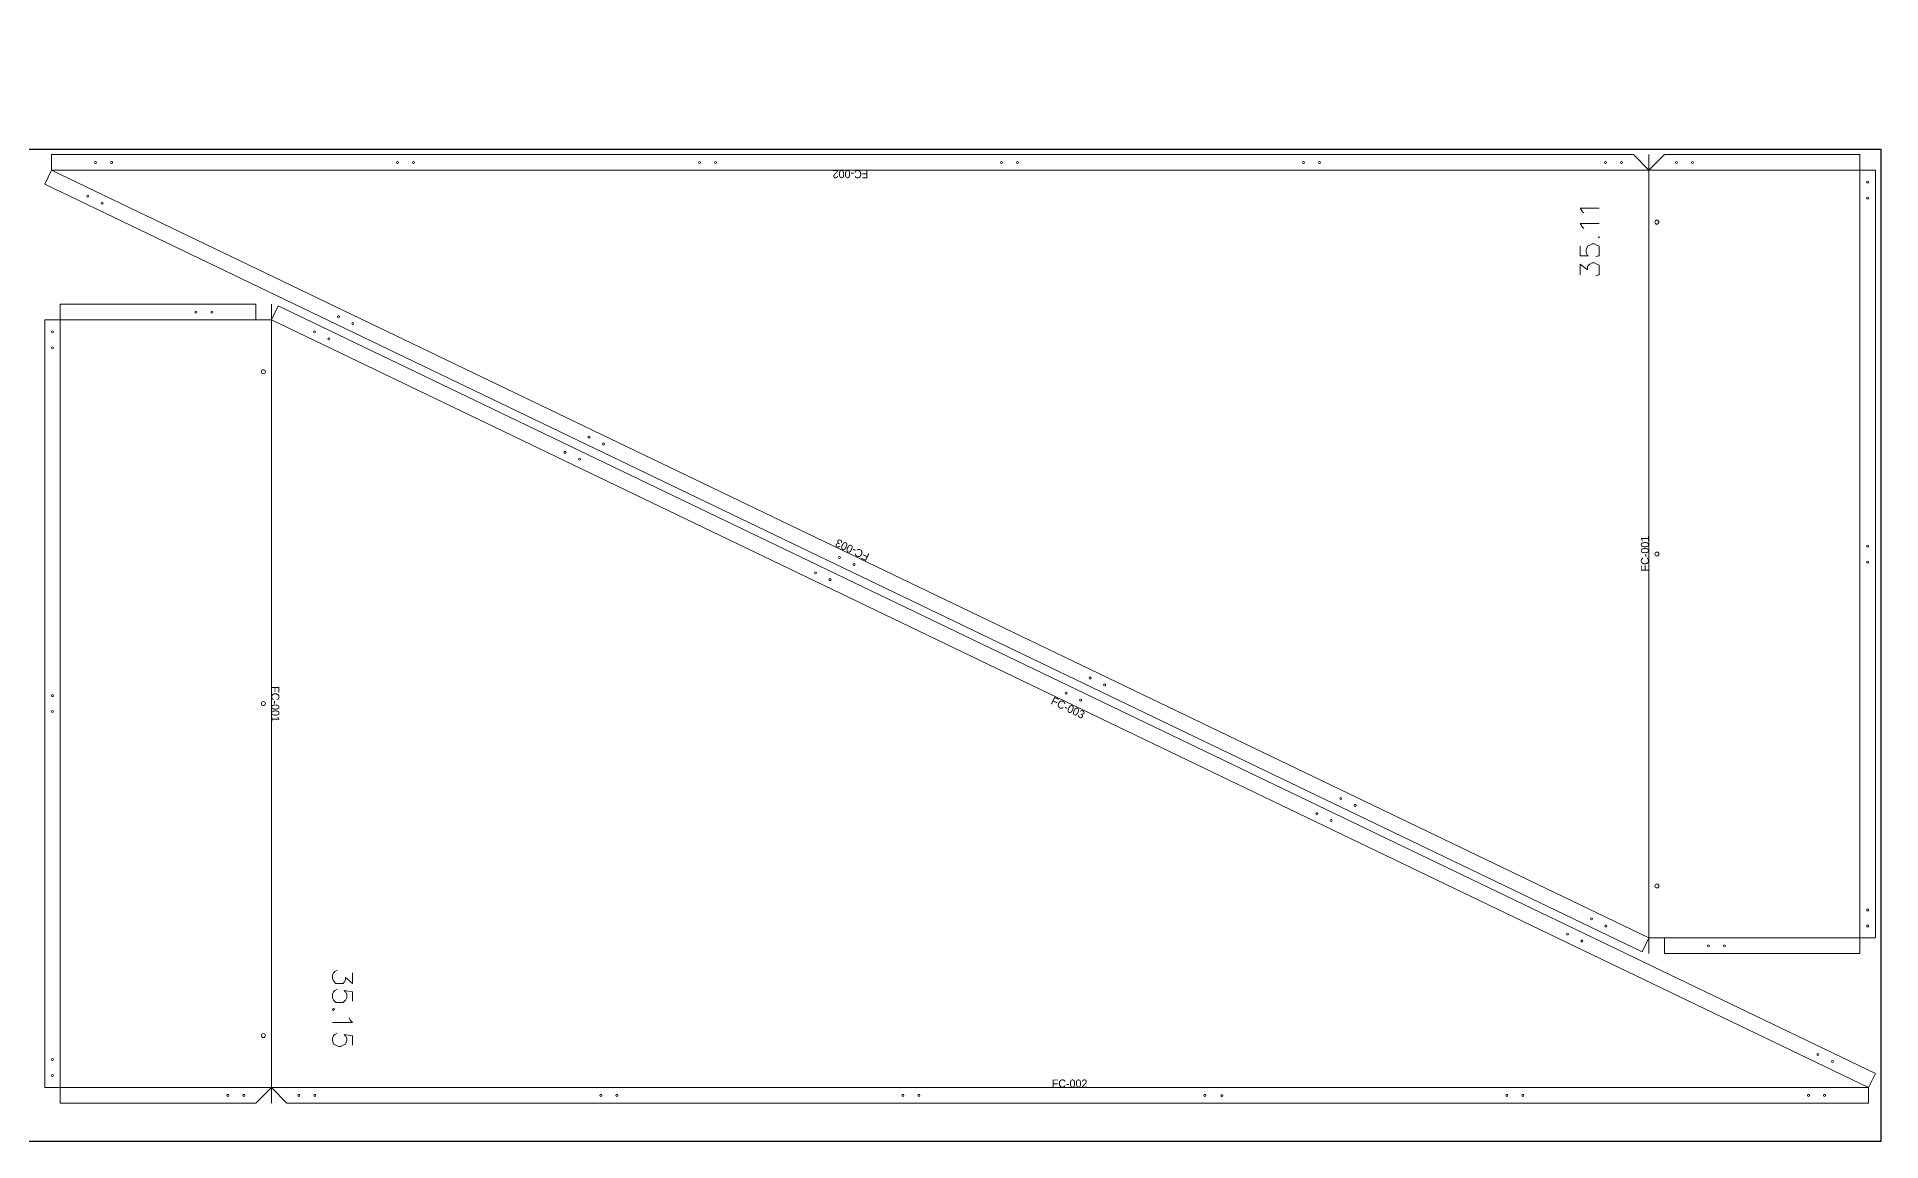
# Model space of a CAD drawing. Header units: inches. Extents: x 332 to 2802, y 519 to 598.
# Drawn here: x 737 to 852.3, y 529 to 598 of the extents above; entities that cross this region are included whole.
import ezdxf
from ezdxf.enums import TextEntityAlignment as Align

# ---------------------------------------------------------------- set-up
doc = ezdxf.new("R2010")
doc.units = ezdxf.units.IN
doc.header["$MEASUREMENT"] = 0
for name, color, linetype, lineweight in [('ACM_Layer 1_Router Offset_Panel Cut', 1, 'Continuous', 9), ('ACM_Layer 3_Open Offset Countour_Route Lines', 4, 'Continuous', 9), ('ACM_Layer 4_Drill Centers_Rivet Holes', 3, 'Continuous', 9), ('ACM_Layer 5_Drill Centers_Weep Holes', 6, 'Continuous', 9)]:
    doc.layers.add(name, color=color, linetype=linetype, lineweight=lineweight)
doc.layers.add('ACM_Reference_F-Clip', color=30, linetype='Continuous')
doc.layers.add('ACM_Reference_Text', color=7, linetype='Continuous')

# ---------------------------------------------------------------- blocks, each defined once
blk = doc.blocks.new('*U147')
blk.add_lwpolyline([(-98, -34.48), (142, -34.48), (142, 27.52), (-98, 27.52)], close=True)
at = {"insert": (-15.94, 34.48), "char_height": 5, "attachment_point": 1}
blk.add_mtext_dynamic_manual_height_columns('62X240', width=43.9641, gutter_width=1, heights=[0], dxfattribs=at)
blk = doc.blocks.new('*U148')
at = {"color": 0, "linetype": 'ByBlock', "lineweight": -2, "transparency": 16777216}
blk.add_blockref('*U147', (280, 0), dxfattribs=at)

msp = doc.modelspace()

# ---------------------------------------------------------------- linework, layer by layer
at = {"layer": 'ACM_Layer 1_Router Offset_Panel Cut'}
for points in [[(836.78, 590.67), (837.75, 589.7), (838.72, 590.67), (850.94, 590.67), (850.94, 589.7), (851.9, 589.7), (851.9, 541.7), (850.94, 541.7), (850.94, 540.73), (838.72, 540.73), (838.72, 541.7), (837.75, 541.7), (837.33, 540.83), (737.52, 588.83), (737.94, 589.7), (737.94, 590.67)], [(752.64, 531.38), (751.67, 532.35), (750.7, 531.38), (738.48, 531.38), (738.48, 532.35), (737.52, 532.35), (737.52, 580.35), (738.48, 580.35), (738.48, 581.32), (750.7, 581.32), (750.7, 580.35), (751.67, 580.35), (752.09, 581.22), (851.9, 533.22), (851.48, 532.35), (851.48, 531.38)]]:
    msp.add_lwpolyline(points, close=True, dxfattribs=at)
at = {"layer": 'ACM_Layer 3_Open Offset Countour_Route Lines'}
for p, q in [((737.94, 589.7), (737.94, 590.67)), ((837.75, 589.7), (836.78, 590.67)), ((837.75, 590.67), (837.75, 540.73)), ((837.75, 589.7), (838.72, 590.67)), ((850.94, 590.67), (850.94, 540.73)), ((737.94, 589.7), (737.52, 588.83)), ((737.94, 589.7), (851.9, 589.7)), ((837.75, 541.7), (737.94, 589.7)), ((738.48, 531.38), (738.48, 581.32)), ((750.7, 580.35), (750.7, 581.32)), ((751.67, 531.38), (751.67, 581.32)), ((751.67, 580.35), (752.09, 581.22)), ((737.52, 580.35), (751.67, 580.35)), ((751.67, 580.35), (851.48, 532.35)), ((837.75, 541.7), (837.33, 540.83)), ((851.9, 541.7), (837.75, 541.7)), ((838.72, 541.7), (838.72, 540.73)), ((851.48, 532.35), (851.9, 533.22)), ((851.48, 532.35), (737.52, 532.35)), ((751.67, 532.35), (750.7, 531.38)), ((751.67, 532.35), (752.64, 531.38)), ((851.48, 532.35), (851.48, 531.38))]:
    msp.add_line(p, q, dxfattribs=at)
at = {"layer": 'ACM_Layer 4_Drill Centers_Rivet Holes'}
for centre in [(740.69, 590.18), (741.69, 590.18), (759.55, 590.18), (760.55, 590.18), (778.42, 590.18), (779.42, 590.18), (797.29, 590.18), (798.29, 590.18), (816.16, 590.18), (817.16, 590.18), (835.03, 590.18), (836.03, 590.18), (839.47, 590.18), (840.47, 590.18), (851.42, 588.95), (740.2, 588.07), (851.42, 587.95), (741.1, 587.64), (746.95, 580.83), (747.95, 580.83), (755.86, 580.54), (756.76, 580.11), (738, 579.6), (738, 578.6), (754.36, 579.59), (755.26, 579.16), (771.52, 573.01), (770.02, 572.06), (770.92, 571.63), (772.42, 572.58), (851.42, 566.2), (787.18, 565.48), (788.08, 565.05), (851.42, 565.2), (785.68, 564.53), (786.58, 564.1), (802.84, 557.95), (738, 556.85), (801.34, 557), (802.24, 556.57), (803.74, 557.52), (738, 555.85), (818.5, 550.42), (819.4, 549.99), (817, 549.47), (817.9, 549.04), (834.16, 542.89), (851.42, 543.45), (832.66, 541.94), (835.06, 542.45), (851.42, 542.45), (833.56, 541.51), (841.47, 541.21), (842.47, 541.21), (738, 534.1), (848.31, 534.41), (849.22, 533.97), (738, 533.1), (748.95, 531.86), (749.95, 531.86), (753.39, 531.86), (754.39, 531.86), (772.26, 531.86), (773.26, 531.86), (791.13, 531.86), (792.13, 531.86), (810, 531.86), (811.06, 531.84), (828.87, 531.86), (829.87, 531.86), (847.73, 531.86), (848.73, 531.86)]:
    msp.add_circle(centre, 0.0625, dxfattribs=at)
at = {"layer": 'ACM_Layer 5_Drill Centers_Weep Holes'}
for centre in [(838.25, 586.45), (751.17, 577.1), (838.25, 565.7), (751.17, 556.35), (838.25, 544.95), (751.17, 535.6)]:
    msp.add_circle(centre, 0.125, dxfattribs=at)
at = {"layer": 'ACM_Reference_Text', "lineweight": 0}
for points in [[(833.68, 587.03), (833.61, 587.1), (833.46, 587.33), (834.65, 587.33)], [(833.68, 586.06), (833.61, 586.14), (833.46, 586.36), (834.65, 586.36)], [(834.58, 585.54), (834.65, 585.47), (834.65, 585.54)], [(833.46, 584.95), (833.46, 584.35), (833.98, 584.35), (833.91, 584.35), (833.83, 584.58), (833.83, 584.72), (833.91, 584.95), (834.05, 585.02), (834.2, 585.1), (834.35, 585.1), (834.5, 585.02), (834.65, 584.95), (834.65, 584.72), (834.65, 584.58), (834.65, 584.35), (834.58, 584.35), (834.43, 584.28)], [(833.46, 583.16), (833.46, 583.83), (833.91, 583.46), (833.91, 583.68), (833.98, 583.76), (834.05, 583.83), (834.2, 583.91), (834.35, 583.91), (834.5, 583.83), (834.65, 583.76), (834.65, 583.53), (834.65, 583.38), (834.65, 583.16), (834.58, 583.16), (834.43, 583.09)], [(756.75, 539.53), (756.75, 538.86), (756.3, 539.23), (756.3, 539.09), (756.23, 538.94), (756.15, 538.86), (756.01, 538.86), (755.86, 538.86), (755.71, 538.86), (755.56, 539.01), (755.49, 539.16), (755.49, 539.38), (755.56, 539.53), (755.63, 539.61), (755.78, 539.68)], [(756.75, 537.75), (756.75, 538.34), (756.23, 538.42), (756.3, 538.34), (756.38, 538.19), (756.38, 537.97), (756.3, 537.82), (756.15, 537.67), (756.01, 537.67), (755.86, 537.67), (755.71, 537.67), (755.56, 537.82), (755.49, 537.97), (755.49, 538.19), (755.56, 538.34), (755.63, 538.42), (755.78, 538.49)], [(755.63, 537.23), (755.56, 537.3), (755.49, 537.23), (755.56, 537.15)], [(756.53, 536.7), (756.6, 536.56), (756.75, 536.41), (755.49, 536.41)], [(756.75, 534.99), (756.75, 535.59), (756.23, 535.66), (756.3, 535.59), (756.38, 535.44), (756.38, 535.29), (756.3, 535.07), (756.15, 534.99), (756.01, 534.92), (755.86, 534.92), (755.71, 534.99), (755.56, 535.07), (755.49, 535.29), (755.49, 535.44), (755.56, 535.59), (755.63, 535.66), (755.78, 535.74)]]:
    msp.add_lwpolyline(points, dxfattribs=at)

# ---------------------------------------------------------------- block references
msp.add_blockref('*U148', (430.26, 563.48))

# ---------------------------------------------------------------- texts
at = {"layer": 'ACM_Reference_F-Clip'}
for s, rotation, p in [('FC-002', 180, (787.86, 589.45)), ('FC-003', 154.3357, (787.97, 565.96)), ('FC-001', 90, (837.5, 565.73)), ('FC-001', 270, (751.92, 556.32)), ('FC-003', 334.3357, (801.45, 556.09))]:
    msp.add_text(s, height=0.5, rotation=rotation, dxfattribs=at).set_placement(p, align=Align.MIDDLE_CENTER)
msp.add_text('FC-002', height=0.5, dxfattribs=at).set_placement((801.55, 532.6), align=Align.MIDDLE_CENTER)

doc.saveas('drawing.dxf')
